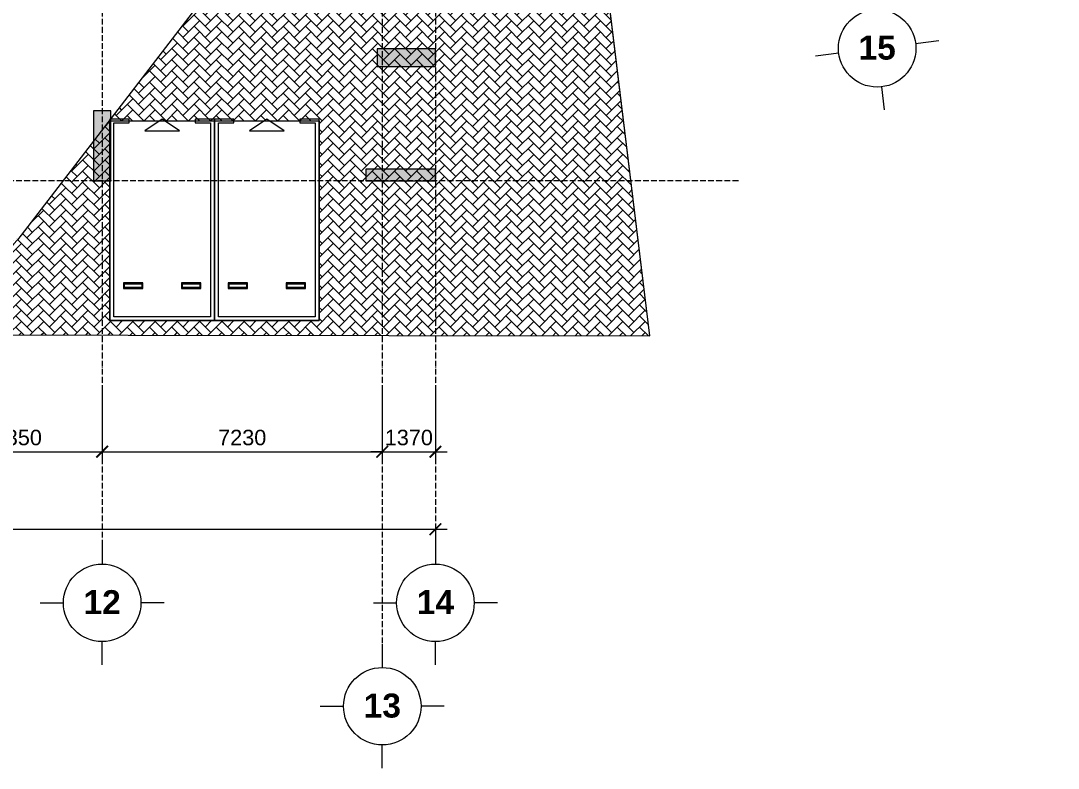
# Model space of a CAD drawing. Header units: millimetres. Extents: x -55734 to 162275, y 47779 to 197208.
# Drawn here: x 30300 to 57072, y 56433 to 75722 of the extents above; entities that cross this region are included whole.
import ezdxf
from ezdxf.xclip import XClip

# ---------------------------------------------------------------- set-up
doc = ezdxf.new("R2010")
doc.units = ezdxf.units.MM
doc.header["$XCLIPFRAME"] = 0
for name, pattern in [('Grid Line', [4.2, 3, -0.6, 0, -0.6]), ('HIDDEN2', [4.7625, 3.175, -1.5875]), ('PHANTOM', [63.5, 31.75, -6.35, 6.35, -6.35, 6.35, -6.35])]:
    doc.linetypes.add(name, pattern=pattern)
for name, color, linetype, lineweight in [('A-FLOR-PATT', 8, 'Continuous', 9), ('CUA', 31, 'Continuous', 9), ('DIM', 1, 'Continuous', 5), ('HATCH-1', 8, 'Continuous', 5), ('KH', 6, 'Continuous', 5), ('NET THAY 2', 55, 'Continuous', 5), ('NET-CAT', 3, 'Continuous', 15), ('NET-THAY', 2, 'Continuous', 9), ('TRUC', 225, 'Continuous', 5), ('X-COT HAM$0$LC.HA', 8, 'Continuous', 9)]:
    doc.layers.add(name, color=color, linetype=linetype, lineweight=lineweight)
doc.layers.add('CGXD', color=5, linetype='HIDDEN2')
doc.layers.add('RD-AB', color=4, linetype='PHANTOM')
doc.styles.add('Arial_B', font='Font - TrueType - Arial Bold.ttf', dxfattribs={"height": 619.047619})
doc.styles.add('TA1', font='Font - TrueType - Arial.ttf')
doc.dimstyles.new('D_200_KTx2', dxfattribs={"dimtxt": 400, "dimasz": 300, "dimexe": 300, "dimexo": 300, "dimgap": 160, "dimtad": 1, "dimdec": 0, "dimzin": 9, "dimtxsty": 'TA1', "dimblk": 'ARCHTICK', "dimcen": 1, "dimdle": 300, "dimclrd": 256, "dimclre": 256, "dimclrt": 7, "dimadec": 0, "dimazin": 0, "dimtfac": 1, "dimtdec": 0, "dimtix": 1, "dimtmove": 1, "dimatfit": 3, "dimldrblk": 'ARCHTICK', "dimfxl": 1, "dimtolj": 1, "dimtzin": 0, "dimlwd": -1, "dimlwe": -1, "dimarcsym": 0})

# ---------------------------------------------------------------- blocks, each defined once
blk = doc.blocks.new('ALC1807-ASCENT PLAZA-KET CAU_rvt-1-MẶT BẰNG TẦNG 1')
at = {"layer": 'X-COT HAM$0$LC.HA'}
h = blk.add_hatch(color=256, dxfattribs=at)
h.dxf.hatch_style = 1
h.paths.add_polyline_path([(41001, 2950), (41001, 3400), (39501, 3400), (39501, 2950)])
h = blk.add_hatch(color=256, dxfattribs=at)
h.dxf.hatch_style = 1
h.paths.add_polyline_path([(32626, 1800), (32176, 1800), (32176, 0), (32626, 0)])
h = blk.add_hatch(color=256, dxfattribs=at)
h.dxf.hatch_style = 1
h.paths.add_polyline_path([(41001, 0), (41001, 300), (39201, 300), (39201, 0)])
at = {"ltscale": 1000}
for points in [[(41001, 2950), (41001, 3400), (39501, 3400), (39501, 2950)], [(32626, 1800), (32176, 1800), (32176, 0), (32626, 0)], [(41001, 0), (41001, 300), (39201, 300), (39201, 0)]]:
    blk.add_lwpolyline(points, close=True, dxfattribs=at)
blk = doc.blocks.new('XE 2500 - XE 2500-V18-MẶT BẰNG TẦNG 1')
for p, q in [((-850, 5100), (-1350, 5100)), ((-1350, 5100), (-1350, -100)), ((-850, 5000), (-850, 5100)), ((0, 5100), (-450, 4800)), ((450, 4800), (0, 5100)), ((1350, 5100), (850, 5100)), ((850, 5100), (850, 5000)), ((1350, -100), (1350, 5100)), ((-1250, 0), (-1250, 5000)), ((-1250, 5000), (-850, 5000)), ((850, 5000), (1250, 5000)), ((1250, 5000), (1250, 0)), ((-450, 4800), (450, 4800)), ((-500, 875), (-1000, 875)), ((-1000, 875), (-1000, 725)), ((-975, 750), (-975, 850)), ((-975, 850), (-525, 850)), ((-525, 850), (-525, 750)), ((-500, 725), (-500, 875)), ((1000, 875), (500, 875)), ((500, 875), (500, 725)), ((525, 750), (525, 850)), ((525, 850), (975, 850)), ((975, 850), (975, 750)), ((1000, 725), (1000, 875)), ((-1000, 725), (-500, 725)), ((-525, 750), (-975, 750)), ((500, 725), (1000, 725)), ((975, 750), (525, 750)), ((1250, 0), (-1250, 0)), ((-1350, -100), (1350, -100))]:
    blk.add_line(p, q)
blk = doc.blocks.new('_ARCHTICK')
at = {"color": 0, "linetype": 'ByBlock', "const_width": 0.15}
blk.add_lwpolyline([(-0.5, -0.5), (0.5, 0.5)], dxfattribs=at)
blk = doc.blocks.new('*D115')
at = {"layer": 'Defpoints', "color": 0, "transparency": 16777216}
for p in [(28050, 66601), (32400, 66601), (32400, 64601)]:
    blk.add_point(p, dxfattribs=at)
at = {"layer": 'DIM', "transparency": 16777216}
for p, q in [((28050, 66301), (28050, 64301)), ((32400, 66301), (32400, 64301)), ((27750, 64601), (32700, 64601))]:
    blk.add_line(p, q, dxfattribs=at)
at = {"layer": 'DIM', "transparency": 16777216, "xscale": 300, "yscale": 300, "zscale": 300, "rotation": 180}
blk.add_blockref('_ARCHTICK', (28050, 64601), dxfattribs=at)
at = {"layer": 'DIM', "transparency": 16777216, "xscale": 300, "yscale": 300, "zscale": 300}
blk.add_blockref('_ARCHTICK', (32400, 64601), dxfattribs=at)
at = {"layer": 'DIM', "color": 7, "transparency": 16777216, "insert": (30225, 64965), "char_height": 400, "attachment_point": 5, "style": 'TA1'}
blk.add_mtext('\\A1;4350', dxfattribs=at)
blk = doc.blocks.new('*D116')
at = {"layer": 'Defpoints', "color": 0, "transparency": 16777216}
for p in [(32400, 66601), (39630, 66601), (39630, 64601)]:
    blk.add_point(p, dxfattribs=at)
at = {"layer": 'DIM', "transparency": 16777216}
for p, q in [((32400, 66301), (32400, 64301)), ((39630, 66301), (39630, 64301)), ((32100, 64601), (39930, 64601))]:
    blk.add_line(p, q, dxfattribs=at)
at = {"layer": 'DIM', "transparency": 16777216, "xscale": 300, "yscale": 300, "zscale": 300, "rotation": 180}
blk.add_blockref('_ARCHTICK', (32400, 64601), dxfattribs=at)
at = {"layer": 'DIM', "transparency": 16777216, "xscale": 300, "yscale": 300, "zscale": 300}
blk.add_blockref('_ARCHTICK', (39630, 64601), dxfattribs=at)
at = {"layer": 'DIM', "color": 7, "transparency": 16777216, "insert": (36015, 64965), "char_height": 400, "attachment_point": 5, "style": 'TA1'}
blk.add_mtext('\\A1;7230', dxfattribs=at)
blk = doc.blocks.new('*D117')
at = {"layer": 'Defpoints', "color": 0, "transparency": 16777216}
for p in [(39630, 66601), (41000, 66601), (41000, 64601)]:
    blk.add_point(p, dxfattribs=at)
at = {"layer": 'DIM', "transparency": 16777216}
for p, q in [((39630, 66301), (39630, 64301)), ((41000, 66301), (41000, 64301)), ((39630, 64601), (39330, 64601)), ((39630, 64601), (41000, 64601)), ((41000, 64601), (41300, 64601))]:
    blk.add_line(p, q, dxfattribs=at)
at = {"layer": 'DIM', "transparency": 16777216, "xscale": 300, "yscale": 300, "zscale": 300}
blk.add_blockref('_ARCHTICK', (39630, 64601), dxfattribs=at)
at = {"layer": 'DIM', "transparency": 16777216, "xscale": 300, "yscale": 300, "zscale": 300, "rotation": 180}
blk.add_blockref('_ARCHTICK', (41000, 64601), dxfattribs=at)
at = {"layer": 'DIM', "color": 7, "transparency": 16777216, "insert": (40315, 64965), "char_height": 400, "attachment_point": 5, "style": 'TA1'}
blk.add_mtext('\\A1;1370', dxfattribs=at)
blk = doc.blocks.new('*D118')
at = {"layer": 'Defpoints', "color": 0, "transparency": 16777216}
for p in [(-8500, 63025), (41000, 63025), (41000, 62601)]:
    blk.add_point(p, dxfattribs=at)
at = {"layer": 'DIM', "transparency": 16777216}
for p, q in [((-8500, 62725), (-8500, 62301)), ((41000, 62725), (41000, 62301)), ((-8800, 62601), (41300, 62601))]:
    blk.add_line(p, q, dxfattribs=at)
at = {"layer": 'DIM', "transparency": 16777216, "xscale": 300, "yscale": 300, "zscale": 300, "rotation": 180}
blk.add_blockref('_ARCHTICK', (-8500, 62601), dxfattribs=at)
at = {"layer": 'DIM', "transparency": 16777216, "xscale": 300, "yscale": 300, "zscale": 300}
blk.add_blockref('_ARCHTICK', (41000, 62601), dxfattribs=at)
at = {"layer": 'DIM', "color": 7, "transparency": 16777216, "insert": (16250, 62965), "char_height": 400, "attachment_point": 5, "style": 'TA1'}
blk.add_mtext('\\A1;49500', dxfattribs=at)
blk = doc.blocks.new('Grid - FamilyAL-KH TRUC-550400-MẶT BẰNG HẦM 2')
at = {"layer": 'KH'}
for p, q in [((0, 7), (0, 4)), ((-8, -1), (-5, -1)), ((8, -1), (5, -1)), ((0, -9), (0, -6))]:
    blk.add_line(p, q, dxfattribs=at)
blk.add_circle((0, -1), 5, dxfattribs=at)
blk = doc.blocks.new('A$C1F0A2BF7')
at = {"layer": 'CGXD', "ltscale": 200, "const_width": 200, "elevation": 0}
blk.add_lwpolyline([(45467.8, 74512.2), (46406.7, 74451.5), (47194.7, 63486.7), (46424.3, 63316.7), (46421.1, 61568.3), (46338.6, 57428.9), (46280, 56364.3), (46260.6, 55777.3), (47488.1, 54954.9), (54942.4, 54921.5), (54956.3, 47953.8), (54990.5, 43945.3), (54923.3, 39987.5), (55072.6, 34371), (55051, 33492.5), (97748, 33429.5), (96763.2, 41536.6), (96759.2, 45314.9)], dxfattribs=at)
at = {"layer": 'RD-AB', "ltscale": 30, "const_width": 300, "elevation": 0}
blk.add_lwpolyline([(44789.5, 50966.7), (50950.5, 50939.2), (50956.6, 47932.5), (50990.5, 43962.1), (50922.6, 39968.1), (51071.5, 34366.8), (50997.7, 31365.3), (51047.4, 29498.3), (102264.3, 29422.6), (100763.2, 41780.6), (136969.9, 46270.9), (170677.3, 50201.1)], dxfattribs=at)

msp = doc.modelspace()

# ---------------------------------------------------------------- hatches: boundary and pattern name
at = {"layer": 'A-FLOR-PATT'}
h = msp.add_hatch(dxfattribs=at)
h.set_pattern_fill('AR-HBONE', color=256, scale=2, style=0)
h.paths.add_polyline_path([(38000.4, 73139.8), (38000.4, 67984.6), (32600.6, 67984.6), (32600.6, 73139.8)])
edge = h.paths.add_edge_path()
edge.add_line((45038.5, 79874.2), (38364.7, 79074.5))
edge.add_arc((38749.2, 75865.7), 3231.8, 96.83218, 142.48227)
edge.add_line((36185.8, 77833.9), (30313.7, 70186.1))
edge.add_arc((24340.4, 75086), 7725.9, 284.91574, 320.6377, ccw=False)
edge.add_line((26329, 67620.4), (46530.7, 67590.6))
edge.add_line((46530.7, 67590.6), (45038.5, 79874.2))

# ---------------------------------------------------------------- linework, layer by layer
at = {"layer": 'CUA'}
msp.add_lwpolyline([(38000.4, 73139.8), (38000.4, 67984.6), (32600.6, 67984.6), (32600.6, 73139.8)], close=True, dxfattribs=at)
at = {"layer": 'NET-THAY'}
msp.add_line((46530.7, 67590.6, 0), (45029.5, 79873, 0), dxfattribs=at)
msp.add_lwpolyline([(45038.5, 79874.2), (38364.7, 79074.5, 0.2018628), (36185.8, 77833.9), (30313.7, 70186.1, -0.1571411), (26329, 67620.4), (46530.7, 67590.6)], format="xyb", close=True, dxfattribs=at)
at = {"layer": 'TRUC', "linetype": 'Grid Line', "ltscale": 50}
for p, q in [((32400.4, 118844.6, 0), (32400.4, 62100.6, 0)), ((39630.4, 118844.6, 0), (39630.4, 59433, 0)), ((41000.4, 118844.6, 0), (41000.4, 62100.6, 0)), ((48819, 71594.6, 0), (-19345, 71594.6, 0))]:
    msp.add_line(p, q, dxfattribs=at)

# ---------------------------------------------------------------- block references
at = {"lineweight": 5}
for p, xscale, yscale, zscale, rotation in [((52423.1, 74811.7, 0), 200.0000000000007, 200.0000000000007, 200.0000000000007, 186.8306492592331), ((32400.4, 60500.6, 0), 199.9999999999999, 199.9999999999999, 199.9999999999999, 180), ((41000.4, 60500.6, 0), 199.9999999999999, 199.9999999999999, 199.9999999999999, 180), ((39630.4, 57833, 0), 199.9999999999999, 199.9999999999999, 199.9999999999999, 180)]:
    msp.add_blockref('Grid - FamilyAL-KH TRUC-550400-MẶT BẰNG HẦM 2', p, dxfattribs=dict(at, xscale=xscale, yscale=yscale, zscale=zscale, rotation=rotation))
at = {"layer": 'HATCH-1'}
for p in [(33950.4, 68084.6, 0), (36650.4, 68084.6, 0)]:
    msp.add_blockref('XE 2500 - XE 2500-V18-MẶT BẰNG TẦNG 1', p, dxfattribs=at)
at = {"layer": 'NET-CAT'}
msp.add_blockref('ALC1807-ASCENT PLAZA-KET CAU_rvt-1-MẶT BẰNG TẦNG 1', (-0.1, 71594.6, 0), dxfattribs=at)

# ---------------------------------------------------------------- texts
at = {"layer": 'KH', "char_height": 619.05, "width": 1116.488, "attachment_point": 2, "line_spacing_factor": 0.941778, "style": 'Arial_B'}
for s, insert in [('15', (52399, 75338.1, 0)), ('12', (32400.6, 61028.4, 0)), ('14', (41000.6, 61028.4, 0)), ('13', (39630.6, 58360.9, 0))]:
    msp.add_mtext(s, dxfattribs=dict(at, insert=insert))

# ---------------------------------------------------------------- dimensions: what is measured, and where the dimension line sits
at = {"layer": 'DIM'}
for base, p1, p2, picture, middle in [((32400.4, 64600.6, 0), (28050.4, 66600.6, 0), (32400.4, 66600.6, 0), '*D115', (30225.4, 64964.9, 0)), ((39630.4, 64600.6, 0), (32400.4, 66600.6, 0), (39630.4, 66600.6, 0), '*D116', (36015.4, 64964.9, 0)), ((41000.4, 64600.6, 0), (39630.4, 66600.6, 0), (41000.4, 66600.6, 0), '*D117', (40315.4, 64964.9, 0)), ((41000.4, 62600.6, 0), (-8499.6, 63024.8, 0), (41000.4, 63024.8, 0), '*D118', (16250.4, 62964.8, 0))]:
    dim = msp.add_linear_dim(base=base, p1=p1, p2=p2, dimstyle='D_200_KTx2', dxfattribs=at)
    dim.commit()
    dim.dimension.update_dxf_attribs({"geometry": picture, "text_midpoint": middle})

# ---------------------------------------------------------------- next in the draw order: block references
at = {"layer": 'NET THAY 2'}
ref = msp.add_blockref('A$C1F0A2BF7', (-55733.8, 38167.8, 0), dxfattribs=at)
XClip(ref).set_block_clipping_path([(-27462.6186291156, 51738.6749988016), (137958.5174097056, 152520.3806320981)])

doc.saveas('drawing.dxf')
